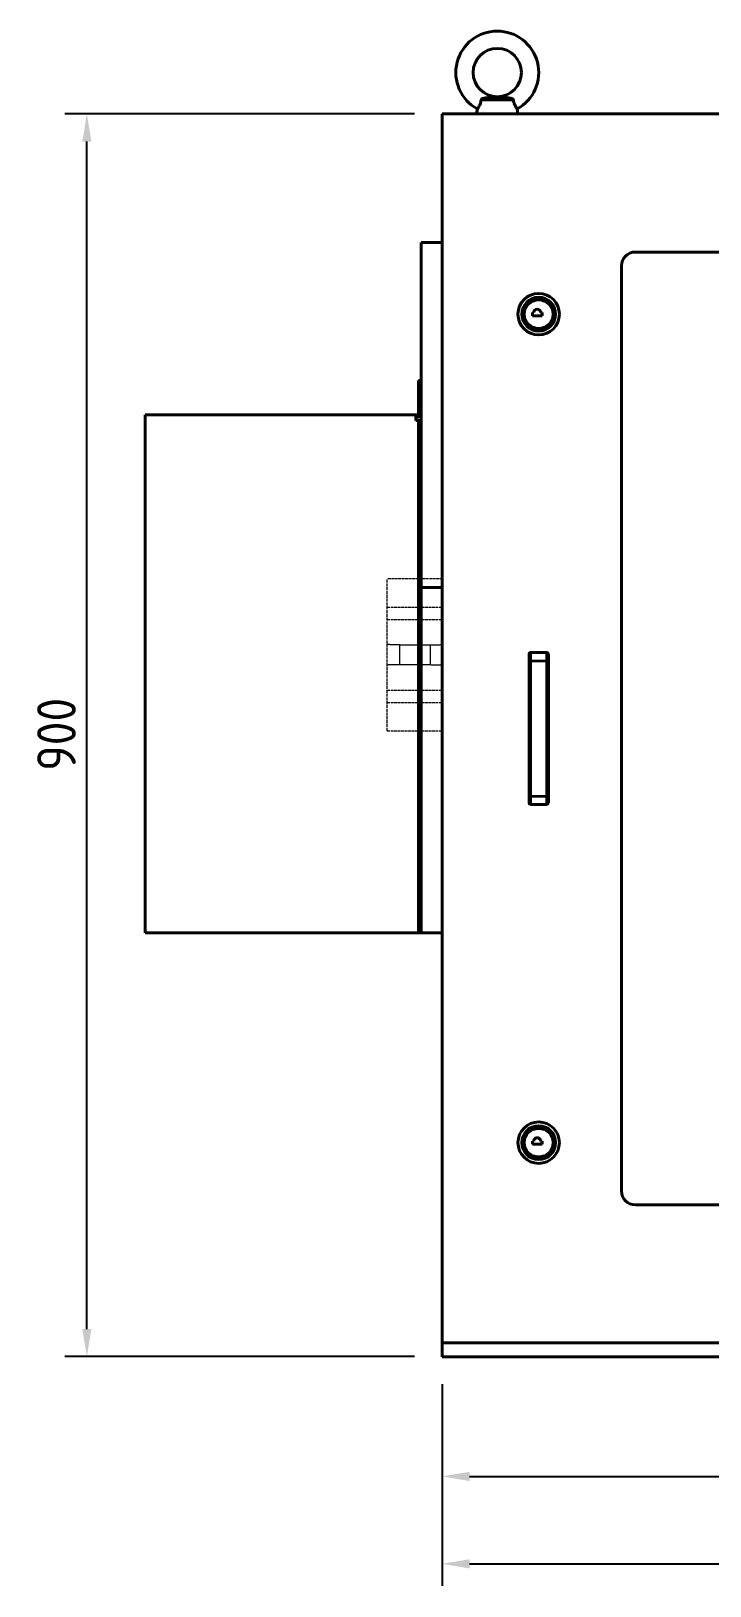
# Model space of a CAD drawing. Header units: inches. Extents: x 0 to 4752, y 0 to 3360.
# Drawn here: x 1201 to 1692, y 936 to 2062 of the extents above; entities that cross this region are included whole.
import ezdxf

# ---------------------------------------------------------------- set-up
doc = ezdxf.new("R2010")
doc.units = ezdxf.units.IN
doc.header["$MEASUREMENT"] = 0
doc.linetypes.add('POWER SUPPLY CASE OUTLINE$0$DASHED', pattern=[0.2067, 0.1654, -0.0413])
for name, color, linetype, lineweight in [('POWER SUPPLY CASE OUTLINE$0$가려진 것(ISO)', 2, 'POWER SUPPLY CASE OUTLINE$0$DASHED', 18), ('POWER SUPPLY CASE OUTLINE$0$가시적인 것(ISO)', 3, 'Continuous', 40), ('POWER SUPPLY CASE OUTLINE$0$가시적인 좁은 것(ISO)', 3, 'Continuous', 35), ('POWER SUPPLY CASE OUTLINE$0$치수(ISO)', 2, 'Continuous', 25)]:
    doc.layers.add(name, color=color, linetype=linetype, lineweight=lineweight)
doc.styles.add('POWER SUPPLY CASE OUTLINE$0$치수 텍스트_PSTEK_POSCO', font='isocp.shx')
doc.dimstyles.new('POWER SUPPLY CASE OUTLINE$0$치수_PSTEK_POSCO', dxfattribs={"dimscale": 8, "dimtxt": 3.5, "dimasz": 2.5, "dimexe": 2, "dimexo": 2.5, "dimgap": 1, "dimtad": 1, "dimrnd": 1e-08, "dimdsep": 46, "dimtxsty": 'POWER SUPPLY CASE OUTLINE$0$치수 텍스트_PSTEK_POSCO', "dimcen": 0.09, "dimdle": 10, "dimclrd": 7, "dimclre": 7, "dimclrt": 2, "dimadec": 1, "dimazin": 2, "dimtfac": 1, "dimtmove": 0, "dimatfit": 3, "dimfxl": 0, "dimtolj": 1, "dimlwd": -1, "dimlwe": -1, "dimarcsym": 0})

# ---------------------------------------------------------------- blocks, each defined once
blk = doc.blocks.new('*D23')
at = {"layer": 'POWER SUPPLY CASE OUTLINE$0$치수(ISO)', "color": 7, "transparency": 16777216}
for p, q in [((1498.4, 1081.9), (1498.4, 999.2)), ((2298.4, 1081.9), (2298.4, 999.2)), ((1518.4, 1015.2), (2278.4, 1015.2))]:
    blk.add_line(p, q, dxfattribs=at)
for points in [[(1518.4, 1018.5), (1518.4, 1011.8), (1498.4, 1015.2)], [(2278.4, 1018.5), (2278.4, 1011.8), (2298.4, 1015.2)]]:
    blk.add_solid(points, dxfattribs=at)
at = {"layer": 'POWER SUPPLY CASE OUTLINE$0$치수(ISO)', "color": 2, "transparency": 16777216, "insert": (1873.2, 1037.2), "char_height": 28, "attachment_point": 4, "style": 'POWER SUPPLY CASE OUTLINE$0$치수 텍스트_PSTEK_POSCO'}
blk.add_mtext('\\A1;800', dxfattribs=at)
blk = doc.blocks.new('*D33')
at = {"layer": 'POWER SUPPLY CASE OUTLINE$0$치수(ISO)', "color": 7, "transparency": 16777216}
for p, q in [((1478.4, 2001.9), (1225.2, 2001.9)), ((1241.2, 1121.9), (1241.2, 1981.9)), ((1478.4, 1101.9), (1225.2, 1101.9))]:
    blk.add_line(p, q, dxfattribs=at)
for points in [[(1237.9, 1981.9), (1244.5, 1981.9), (1241.2, 2001.9)], [(1237.9, 1121.9), (1244.5, 1121.9), (1241.2, 1101.9)]]:
    blk.add_solid(points, dxfattribs=at)
at = {"layer": 'POWER SUPPLY CASE OUTLINE$0$치수(ISO)', "color": 2, "transparency": 16777216, "insert": (1219.2, 1526.1), "char_height": 28, "attachment_point": 4, "rotation": 90, "style": 'POWER SUPPLY CASE OUTLINE$0$치수 텍스트_PSTEK_POSCO'}
blk.add_mtext('\\A1;900', dxfattribs=at)
blk = doc.blocks.new('*D36')
at = {"layer": 'POWER SUPPLY CASE OUTLINE$0$치수(ISO)', "color": 7, "transparency": 16777216}
for p, q in [((1498.4, 1081.9), (1498.4, 935.9)), ((2323.4, 1091.9), (2323.4, 935.9)), ((1518.4, 951.9), (2303.4, 951.9))]:
    blk.add_line(p, q, dxfattribs=at)
for points in [[(1518.4, 955.2), (1518.4, 948.5), (1498.4, 951.9)], [(2303.4, 955.2), (2303.4, 948.5), (2323.4, 951.9)]]:
    blk.add_solid(points, dxfattribs=at)
at = {"layer": 'POWER SUPPLY CASE OUTLINE$0$치수(ISO)', "color": 2, "transparency": 16777216, "insert": (1885.1, 973.9), "char_height": 28, "attachment_point": 4, "style": 'POWER SUPPLY CASE OUTLINE$0$치수 텍스트_PSTEK_POSCO'}
blk.add_mtext('\\A1;825', dxfattribs=at)

msp = doc.modelspace()

# ---------------------------------------------------------------- linework, layer by layer
at = {"layer": 'POWER SUPPLY CASE OUTLINE$0$가려진 것(ISO)', "ltscale": 13.304306}
msp.add_line((1458.722, 1555.182), (1458.722, 1665.182), dxfattribs=at)
at = {"layer": 'POWER SUPPLY CASE OUTLINE$0$가려진 것(ISO)', "ltscale": 12.094824}
for p, q in [((1498.722, 1665.182), (1458.722, 1665.182)), ((1458.722, 1644.682), (1498.722, 1644.682)), ((1458.722, 1635.682), (1498.722, 1635.682)), ((1458.722, 1584.682), (1498.722, 1584.682)), ((1458.722, 1575.682), (1498.722, 1575.682)), ((1458.722, 1555.182), (1498.722, 1555.182))]:
    msp.add_line(p, q, dxfattribs=at)
at = {"layer": 'POWER SUPPLY CASE OUTLINE$0$가려진 것(ISO)', "ltscale": 2.120859}
for p, q in [((1467.626, 1617.307), (1458.722, 1617.585)), ((1489.818, 1617.307), (1498.722, 1617.585)), ((1467.626, 1603.057), (1458.722, 1602.779)), ((1489.818, 1603.057), (1498.722, 1602.779))]:
    msp.add_line(p, q, dxfattribs=at)
at = {"layer": 'POWER SUPPLY CASE OUTLINE$0$가려진 것(ISO)', "ltscale": 5.329205}
for p, q in [((1467.626, 1617.307), (1467.626, 1603.057)), ((1489.818, 1617.307), (1489.818, 1603.057))]:
    msp.add_line(p, q, dxfattribs=at)
at = {"layer": 'POWER SUPPLY CASE OUTLINE$0$가려진 것(ISO)', "ltscale": 5.283535}
for p, q in [((1467.626, 1617.307), (1489.818, 1617.307)), ((1467.626, 1603.057), (1489.818, 1603.057))]:
    msp.add_line(p, q, dxfattribs=at)
at = {"layer": 'POWER SUPPLY CASE OUTLINE$0$가시적인 것(ISO)'}
for p, q in [((1524.067, 2005.539), (1523.422, 2001.882)), ((1552.777, 2005.539), (1553.422, 2001.882)), ((1498.422, 1101.882), (1498.422, 2001.882)), ((2298.422, 2001.882), (1498.422, 2001.882)), ((1483.422, 1408.882), (1483.422, 1908.882)), ((1498.422, 1908.882), (1483.422, 1908.882)), ((1628.422, 1221.882), (1628.422, 1891.882)), ((1638.422, 1901.882), (2158.422, 1901.882)), ((1563.822, 1857.982), (1563.822, 1855.782)), ((1564.822, 1857.982), (1563.822, 1857.982)), ((1570.822, 1857.982), (1569.822, 1857.982)), ((1570.822, 1855.782), (1570.822, 1857.982)), ((1563.822, 1855.782), (1570.822, 1855.782)), ((1481.422, 1808.882), (1481.422, 1785.882)), ((1481.422, 1808.882), (1483.422, 1808.882)), ((1283.422, 1783.882), (1479.422, 1783.882)), ((1283.422, 1408.882), (1283.422, 1783.882)), ((1479.422, 1783.882), (1479.422, 1779.882)), ((1483.422, 1779.882), (1479.422, 1779.882)), ((1481.422, 1408.882), (1481.422, 1779.882)), ((1483.422, 1658.882), (1498.422, 1658.882)), ((1561.422, 1502.882), (1561.422, 1610.882)), ((1562.422, 1611.882), (1574.422, 1611.882)), ((1575.422, 1610.882), (1575.422, 1502.882)), ((1562.422, 1501.882), (1574.422, 1501.882)), ((1498.422, 1408.882), (1283.422, 1408.882)), ((1563.822, 1257.982), (1563.822, 1255.782)), ((1564.822, 1257.982), (1563.822, 1257.982)), ((1563.822, 1255.782), (1570.822, 1255.782)), ((1570.822, 1257.982), (1569.822, 1257.982)), ((1570.822, 1255.782), (1570.822, 1257.982)), ((2158.422, 1211.882), (1638.422, 1211.882)), ((1498.422, 1111.882), (2298.422, 1111.882)), ((1498.422, 1101.882), (2298.422, 1101.882))]:
    msp.add_line(p, q, dxfattribs=at)
for centre, radius in [((1538.422, 2031.882), 17.5), ((1568.422, 1856.882), 15), ((1568.422, 1856.882), 12.25), ((1568.422, 1856.882), 10.8), ((1568.422, 1256.882), 15), ((1568.422, 1256.882), 12.25), ((1568.422, 1256.882), 10.8)]:
    msp.add_circle(centre, radius, dxfattribs=at)
for centre, radius, start, end in [((1538.422, 2031.882), 30, 298.587692, 241.412308), ((1638.422, 1891.882), 10, 90, 180), ((1567.322, 1857.982), 2.5, 0, 180), ((1479.422, 1785.882), 4, 270, 0), ((1479.422, 1785.882), 2, 270, 0), ((1562.422, 1610.882), 1, 90, 180), ((1574.422, 1610.882), 1, 0, 90), ((1562.422, 1502.882), 1, 180, 270), ((1574.422, 1502.882), 1, 270, 0), ((1567.322, 1257.982), 2.5, 0, 180), ((1638.422, 1221.882), 10, 180, 270)]:
    msp.add_arc(centre, radius, start, end, dxfattribs=at)
for points, knots in [([(1526.731, 2011.831), (1526.609, 2011.046), (1526.418, 2010.281), (1525.934, 2008.868), (1525.658, 2008.244), (1525.096, 2007.141), (1524.819, 2006.68), (1524.365, 2005.965), (1524.197, 2005.724), (1524.084, 2005.563), (1524.067, 2005.539), (1524.067, 2005.539)], [0, 0, 0, 0, 0.23899851, 0.23899851, 0.46692882, 0.46692882, 0.70340854, 0.70340854, 0.94828753, 0.94828753, 1.05391748, 1.05391748, 1.05391748, 1.05391748]), ([(1527.93, 2013.118), (1527.874, 2013.106), (1527.819, 2013.091), (1527.598, 2013.017), (1527.442, 2012.933), (1527.185, 2012.729), (1527.08, 2012.616), (1526.925, 2012.391), (1526.869, 2012.285), (1526.781, 2012.063), (1526.75, 2011.948), (1526.731, 2011.831)], [0.271392917, 0.271392917, 0.271392917, 0.271392917, 0.288081178, 0.288081178, 0.33959091, 0.33959091, 0.383935904, 0.383935904, 0.418333541, 0.418333541, 0.452018937, 0.452018937, 0.452018937, 0.452018937]), ([(1538.422, 2014.382), (1537.236, 2014.382), (1535.935, 2014.322), (1533.256, 2014.063), (1531.875, 2013.864), (1529.748, 2013.489), (1528.85, 2013.314), (1527.93, 2013.118)], [0, 0, 0, 0, 0.43889625, 0.43889625, 0.87779251, 0.87779251, 1.14519874, 1.14519874, 1.14519874, 1.14519874]), ([(1548.915, 2013.118), (1547.995, 2013.314), (1547.096, 2013.489), (1544.97, 2013.864), (1543.588, 2014.063), (1540.91, 2014.322), (1539.608, 2014.382), (1538.422, 2014.382)], [3.82419151, 3.82419151, 3.82419151, 3.82419151, 4.09159775, 4.09159775, 4.530494, 4.530494, 4.96939025, 4.96939025, 4.96939025, 4.96939025]), ([(1550.113, 2011.831), (1550.087, 2011.996), (1550.036, 2012.155), (1549.893, 2012.44), (1549.805, 2012.565), (1549.591, 2012.792), (1549.463, 2012.891), (1549.194, 2013.037), (1549.057, 2013.087), (1548.915, 2013.118)], [0, 0, 0, 0, 0.050301995, 0.050301995, 0.096763646, 0.096763646, 0.146676753, 0.146676753, 0.19198533, 0.19198533, 0.19198533, 0.19198533]), ([(1552.777, 2005.539), (1552.777, 2005.539), (1552.748, 2005.58), (1552.589, 2005.809), (1552.401, 2006.081), (1551.912, 2006.868), (1551.615, 2007.378), (1551.037, 2008.577), (1550.764, 2009.242), (1550.356, 2010.571), (1550.212, 2011.196), (1550.113, 2011.831)], [1.05391748, 1.05391748, 1.05391748, 1.05391748, 1.19193978, 1.19193978, 1.43584134, 1.43584134, 1.68063298, 1.68063298, 1.91383984, 1.91383984, 2.10739417, 2.10739417, 2.10739417, 2.10739417])]:
    msp.add_open_spline(points, degree=3, knots=knots, dxfattribs=at)
at = {"layer": 'POWER SUPPLY CASE OUTLINE$0$가시적인 좁은 것(ISO)'}
for p, q in [((1550.113, 2011.831), (1526.731, 2011.831)), ((1527.93, 2013.118), (1548.915, 2013.118)), ((1562.422, 1611.882), (1562.422, 1501.882)), ((1574.422, 1501.882), (1574.422, 1611.882)), ((1562.422, 1605.9), (1574.422, 1605.9)), ((1562.422, 1507.864), (1574.422, 1507.864))]:
    msp.add_line(p, q, dxfattribs=at)
for centre in [(1568.422, 1856.882), (1568.422, 1256.882)]:
    msp.add_circle(centre, 10.3, dxfattribs=at)
for centre, major_axis, start_param, end_param in [((1562.422, 1605.498), (-1, 0), 4.71238898, 6.28318531), ((1574.422, 1605.498), (1, 0), 0, 1.57079633), ((1562.422, 1508.266), (-1, 0), 0, 1.57079633), ((1574.422, 1508.266), (1, 0), 4.71238898, 6.28318531)]:
    msp.add_ellipse(centre, major_axis=major_axis, ratio=0.40175696, start_param=start_param, end_param=end_param, dxfattribs=at)

# ---------------------------------------------------------------- dimensions: what is measured, and where the dimension line sits
at = {"layer": 'POWER SUPPLY CASE OUTLINE$0$치수(ISO)', "color": 7}
for base, p2, angle, override, picture, middle in [((1241.187, 2001.882), (1498.422, 2001.882), 270, {"dimtofl": 0, "dimatfit": 1}, '*D33', (1241.187, 1551.882)), ((2323.422, 951.882), (2323.422, 1111.882), 180, {"dimdec": 2, "dimtp": 0, "dimtm": 0, "dimtdec": 2, "dimtofl": 0, "dimatfit": 1}, '*D36', (1910.922, 951.882)), ((2298.422, 1015.158), (2298.422, 1101.882), 180, {"dimdec": 2, "dimtp": 0, "dimtm": 0, "dimtdec": 2, "dimtofl": 0, "dimatfit": 1}, '*D23', (1898.422, 1015.158))]:
    dim = msp.add_linear_dim(base=base, p1=(1498.422, 1101.882), p2=p2, angle=angle, dimstyle='POWER SUPPLY CASE OUTLINE$0$치수_PSTEK_POSCO', override=override, dxfattribs=at)
    dim.commit()
    dim.dimension.update_dxf_attribs({"geometry": picture, "text_midpoint": middle, "dimtype": 160})

doc.saveas('drawing.dxf')
